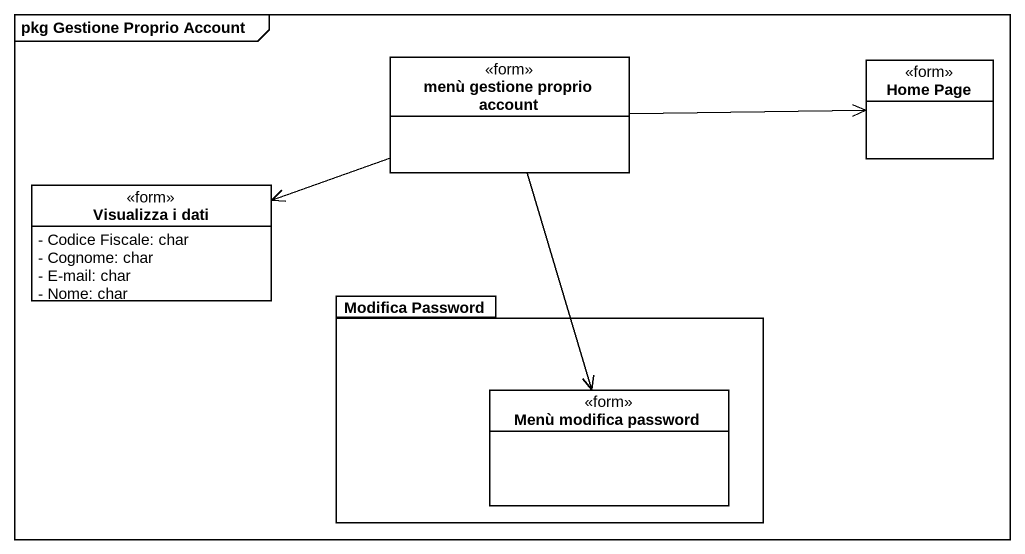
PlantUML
@startuml
mainframe pkg Gestione Proprio Account
hide circle
hide empty members
skinparam classAttributeIconSize 0
class "menù gestione proprio account" as menù_gestione_proprio <<form>>
class "Home Page" as Home_Page <<form>>
class "Visualizza i dati" as Visualizza_i_dati <<form>> {
  - Codice Fiscale: char
  - Cognome: char
  - E-mail: char
  - Nome: char
}
package "Modifica Password" as Modifica_Password {
  class "Menù modifica password" as Menù_modifica_password <<form>>
}
menù_gestione_proprio -right-> Home_Page
menù_gestione_proprio -left-> Visualizza_i_dati
menù_gestione_proprio --> Menù_modifica_password
@enduml
